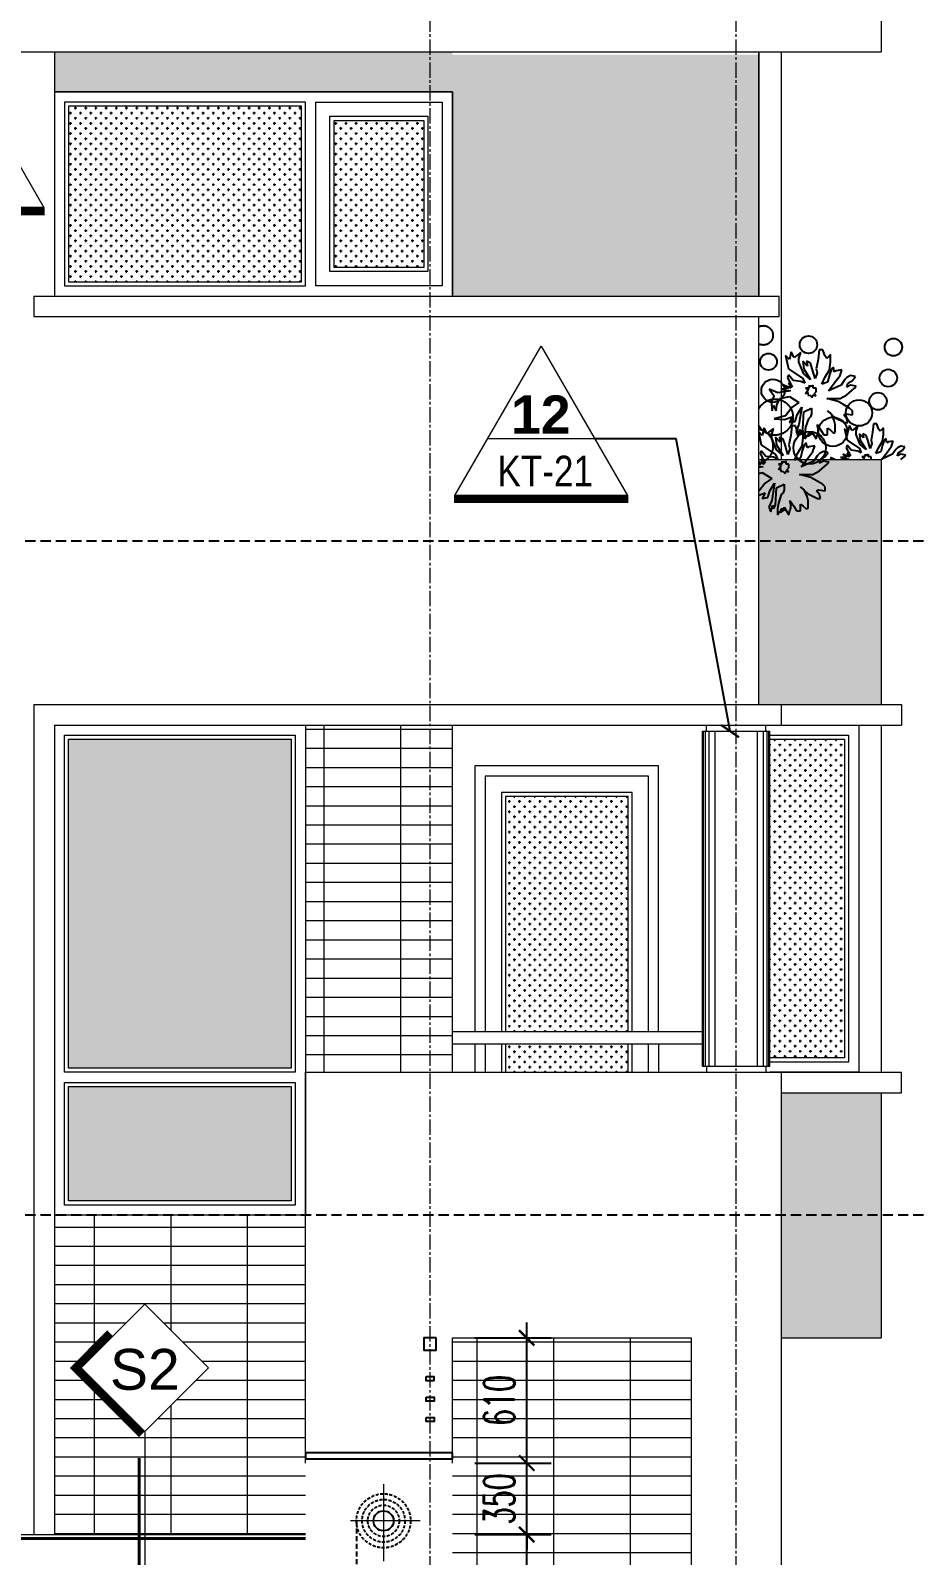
# Model space of a CAD drawing. Header units: millimetres. Extents: x -229618 to 2906, y -178063 to 96806.
# Drawn here: x -107016 to -102681, y -149171 to -141705 of the extents above; entities that cross this region are included whole.
import ezdxf
from ezdxf.enums import TextEntityAlignment as Align
from ezdxf.xclip import XClip

# ---------------------------------------------------------------- set-up
doc = ezdxf.new("R2010")
doc.units = ezdxf.units.MM
doc.header["$LTSCALE"] = 200
doc.header["$MEASUREMENT"] = 0
doc.header["$XCLIPFRAME"] = 0
doc.set_wipeout_variables(frame=1)
doc.header["$PDMODE"] = 3
doc.header["$PDSIZE"] = 50
for name, pattern in [('CENTER', [2, 1.25, -0.25, 0.25, -0.25]), ('CENTER2', [1.125, 0.75, -0.125, 0.125, -0.125]), ('DASHED2', [0.375, 0.25, -0.125])]:
    doc.linetypes.add(name, pattern=pattern)
doc.layers.get('0').update_dxf_attribs({"color": 95, "linetype": 'CONTINUOUS'})
doc.layers.get('DEFPOINTS').update_dxf_attribs({"linetype": 'CONTINUOUS'})
for name, color, linetype, lineweight in [('cat', 1, 'CONTINUOUS', 40), ('hatch', 250, 'CONTINUOUS', 5), ('nho', 252, 'CONTINUOUS', 15), ('thay', 7, 'CONTINUOUS', 18), ('tim', 18, 'CENTER2', 9)]:
    doc.layers.add(name, color=color, linetype=linetype, lineweight=lineweight)
for name, color, linetype in [('CUA', 145, 'CONTINUOUS'), ('DIM', 251, 'CONTINUOUS'), ('NOITHAT', 99, 'CONTINUOUS'), ('TEXT', 33, 'CONTINUOUS'), ('TRUC', 251, 'CENTER')]:
    doc.layers.add(name, color=color, linetype=linetype)
doc.styles.add('Aria H B iso', font='Vharialb_0.ttf')
doc.styles.add('Arial N   H iso', font='Vharialn_0.ttf')
doc.styles.add('CHU HOA Day', font='Vharial_0.ttf')
doc.styles.add('Scale', font='vnsimli.shx', dxfattribs={"width": 0.65, "bigfont": 'bigfont.shx'})
doc.dimstyles.new('Scale', dxfattribs={"dimscale": 75, "dimtxt": 2, "dimasz": 1, "dimexe": 1.6, "dimexo": 0, "dimgap": 0.8, "dimtad": 1, "dimdec": 0, "dimzin": 0, "dimdsep": 46, "dimtxsty": 'Scale', "dimblk": 'ARCHTICK', "dimcen": 0.1, "dimdle": 1, "dimclrd": 256, "dimclre": 256, "dimclrt": 3, "dimadec": 0, "dimazin": 0, "dimtfac": 1, "dimtdec": 0, "dimtix": 1, "dimtmove": 2, "dimatfit": 3, "dimldrblk": 'ARCHTICK', "dimfxl": 0, "dimtolj": 1, "dimtzin": 0, "dimarcsym": 0})
pattern_1 = [(180, (-217702.31, -3e-10), (0, 93.75), []), (90, (-217702.3, -3e-10), (375, 2e-14), [])]

# ---------------------------------------------------------------- blocks, each defined once
blk = doc.blocks.new('lohoa')
at = {"layer": 'NOITHAT'}
for p, q in [((-89.6, 460), (-82.6, 427.3)), ((-80.2, 450.7), (-89.6, 460)), ((-75.6, 469.4), (-80.2, 450.7)), ((-68.5, 455.4), (-75.6, 469.4)), ((-52.1, 467.1), (-68.5, 455.4)), ((-56.8, 453), (-52.1, 467.1)), ((-56.8, 443.6), (-56.8, 453)), ((-10, 450.7), (-14.7, 427.3)), ((-7.7, 474.1), (-10, 450.7)), ((1.7, 474.1), (-7.7, 474.1)), ((6.4, 460), (1.7, 474.1)), ((11.1, 453), (6.4, 460)), ((20.4, 462.4), (11.1, 453)), ((20.4, 443.6), (20.4, 462.4)), ((-82.6, 413.2), (-84.9, 406.2)), ((-82.6, 427.3), (-47.5, 403.9)), ((-70.9, 399.2), (-82.6, 413.2)), ((-45.1, 415.6), (-56.8, 443.6)), ((-47.5, 446), (-45.1, 427.3)), ((-35.8, 434.3), (-47.5, 446)), ((-45.1, 427.3), (-28.7, 401.5)), ((-28.7, 401.5), (-45.1, 415.6)), ((-38.1, 446), (-35.8, 434.3)), ((-28.7, 441.3), (-38.1, 446)), ((-24.1, 427.3), (-28.7, 441.3)), ((-17, 403.9), (-24.1, 427.3)), ((-12.3, 417.9), (-17, 403.9)), ((-14.7, 427.3), (-12.3, 417.9)), ((6.4, 406.2), (18.1, 424.9)), ((18.1, 413.2), (13.4, 394.5)), ((18.1, 424.9), (20.4, 443.6)), ((22.8, 427.3), (18.1, 413.2)), ((27.4, 431.9), (22.8, 427.3)), ((29.8, 420.2), (27.4, 431.9)), ((34.5, 422.6), (29.8, 420.2)), ((29.8, 392.2), (43.8, 410.9)), ((48.5, 424.9), (34.5, 422.6)), ((43.8, 410.9), (48.5, 424.9)), ((69.6, 410.9), (60.2, 406.2)), ((81.3, 408.5), (69.6, 410.9)), ((-129.4, 378.1), (-117.7, 361.7)), ((-108.3, 368.7), (-129.4, 378.1)), ((-77.9, 373.4), (-108.3, 368.7)), ((-82.6, 380.4), (-101.3, 378.1)), ((-101.3, 378.1), (-77.9, 373.4)), ((-94.3, 387.5), (-82.6, 380.4)), ((-75.6, 380.4), (-94.3, 387.5)), ((-84.9, 406.2), (-73.2, 382.8)), ((-82.6, 392.2), (-75.6, 380.4)), ((-73.2, 382.8), (-82.6, 392.2)), ((-52.1, 396.8), (-70.9, 399.2)), ((-42.8, 392.2), (-52.1, 396.8)), ((-47.5, 403.9), (-42.8, 392.2)), ((-40.4, 380.4), (-33.4, 378.1)), ((-31.1, 380.4), (-40.4, 380.4)), ((-33.4, 378.1), (-40.4, 366.4)), ((-33.4, 385.1), (-31.1, 380.4)), ((-24.1, 385.1), (-33.4, 385.1)), ((-21.7, 387.5), (-24.1, 385.1)), ((-21.7, 380.4), (-21.7, 387.5)), ((-14.7, 380.4), (-21.7, 380.4)), ((-14.7, 371.1), (-14.7, 380.4)), ((-0.6, 389.8), (6.4, 406.2)), ((13.4, 394.5), (-0.6, 389.8)), ((15.7, 373.4), (29.8, 392.2)), ((46.2, 387.5), (15.7, 373.4)), ((55.5, 401.5), (46.2, 387.5)), ((60.2, 406.2), (55.5, 401.5)), ((60.2, 382.8), (62.6, 392.2)), ((69.6, 387.5), (60.2, 382.8)), ((60.2, 364.1), (78.9, 380.4)), ((62.6, 392.2), (74.3, 399.2)), ((83.6, 385.1), (69.6, 387.5)), ((74.3, 399.2), (81.3, 408.5)), ((78.9, 380.4), (83.6, 385.1)), ((-117.7, 361.7), (-124.7, 347.7)), ((-124.7, 347.7), (-122.4, 324.3)), ((-122.4, 324.3), (-120, 338.3)), ((-120, 338.3), (-113, 324.3)), ((-113, 324.3), (-110.7, 338.3)), ((-110.7, 338.3), (-103.6, 354.7)), ((-103.6, 354.7), (-80.2, 359.4)), ((-80.2, 359.4), (-56.8, 345.3)), ((-56.8, 345.3), (-73.2, 333.6)), ((-40.4, 366.4), (-35.8, 371.1)), ((-35.8, 371.1), (-33.4, 361.7)), ((-33.4, 361.7), (-31.1, 364.1)), ((-31.1, 364.1), (-24.1, 357)), ((-24.1, 357), (-21.7, 364.1)), ((-21.7, 364.1), (-14.7, 361.7)), ((-19.4, 366.4), (-14.7, 371.1)), ((-14.7, 361.7), (-19.4, 366.4)), ((11.1, 354.7), (22.8, 354.7)), ((39.2, 347.7), (11.1, 354.7)), ((22.8, 354.7), (43.8, 354.7)), ((50.9, 340.7), (39.2, 347.7)), ((43.8, 354.7), (60.2, 364.1)), ((67.2, 331.3), (50.9, 340.7)), ((-275, 300.1), (-277.3, 276.7)), ((-265.6, 300.1), (-275, 300.1)), ((-261, 286.1), (-265.6, 300.1)), ((-89.6, 312.6), (-117.7, 305.5)), ((-117.7, 305.5), (-91.9, 303.2)), ((-91.9, 303.2), (-73.2, 310.2)), ((-73.2, 333.6), (-89.6, 312.6)), ((-73.2, 310.2), (-80.2, 296.2)), ((-66.2, 298.5), (-61.5, 314.9)), ((-61.5, 314.9), (-49.8, 333.6)), ((-49.8, 333.6), (-56.8, 291.5)), ((-47.5, 279.8), (-45.1, 321.9)), ((-45.1, 321.9), (-26.4, 331.3)), ((-33.4, 305.5), (-40.4, 284.5)), ((-28.7, 310.2), (-33.4, 305.5)), ((-26.4, 317.2), (-28.7, 310.2)), ((-26.4, 331.3), (-26.4, 317.2)), ((13.4, 324.3), (32.1, 307.9)), ((22.8, 317.2), (13.4, 324.3)), ((29.8, 300.9), (22.8, 317.2)), ((32.1, 291.5), (29.8, 300.9)), ((32.1, 307.9), (55.5, 296.2)), ((53.2, 314.9), (57.9, 317.2)), ((60.2, 305.5), (53.2, 314.9)), ((57.9, 317.2), (74.3, 314.9)), ((62.6, 296.2), (60.2, 305.5)), ((74.3, 324.3), (67.2, 331.3)), ((74.3, 314.9), (74.3, 324.3)), ((-356.9, 286.1), (-349.9, 253.3)), ((-347.6, 276.7), (-356.9, 286.1)), ((-342.9, 295.4), (-347.6, 276.7)), ((-335.9, 281.4), (-342.9, 295.4)), ((-319.5, 293.1), (-335.9, 281.4)), ((-324.2, 279), (-319.5, 293.1)), ((-324.2, 269.7), (-324.2, 279)), ((-312.5, 241.6), (-324.2, 269.7)), ((-314.8, 272), (-312.5, 253.3)), ((-303.1, 260.3), (-314.8, 272)), ((-305.4, 272), (-303.1, 260.3)), ((-296.1, 267.3), (-305.4, 272)), ((-291.4, 253.3), (-296.1, 267.3)), ((-277.3, 276.7), (-282, 253.3)), ((-256.3, 279), (-261, 286.1)), ((-246.9, 288.4), (-256.3, 279)), ((-249.3, 250.9), (-246.9, 269.7)), ((-246.9, 269.7), (-246.9, 288.4)), ((-156.3, 274.1), (-149.3, 241.3)), ((-147, 264.7), (-156.3, 274.1)), ((-142.3, 283.4), (-147, 264.7)), ((-135.3, 269.4), (-142.3, 283.4)), ((-118.9, 281.1), (-135.3, 269.4)), ((-123.6, 267), (-118.9, 281.1)), ((-123.6, 257.7), (-123.6, 267)), ((-76.7, 264.7), (-81.4, 241.3)), ((-80.2, 296.2), (-66.2, 298.5)), ((-74.4, 288.1), (-76.7, 264.7)), ((-65, 288.1), (-74.4, 288.1)), ((-60.3, 274.1), (-65, 288.1)), ((-56.8, 291.5), (-63.8, 275.1)), ((-63.8, 275.1), (-59.2, 263.4)), ((-55.7, 267), (-60.3, 274.1)), ((-59.2, 263.4), (-54.5, 279.8)), ((-46.3, 276.4), (-55.7, 267)), ((-54.5, 279.8), (-52.1, 270.4)), ((-52.1, 270.4), (-47.5, 279.8)), ((-46.3, 257.7), (-46.3, 276.4)), ((-40.4, 284.5), (-42.8, 270.4)), ((-42.8, 270.4), (-42.8, 256.4)), ((-42.8, 256.4), (-35.8, 265.7)), ((-35.8, 265.7), (-33.4, 261.1)), ((-33.4, 270.4), (-31.1, 263.4)), ((-33.4, 261.1), (-33.4, 270.4)), ((-31.1, 272.8), (-26.4, 265.7)), ((-31.1, 263.4), (-31.1, 272.8)), ((-26.4, 275.1), (-14.7, 256.4)), ((-26.4, 265.7), (-26.4, 275.1)), ((-14.7, 256.4), (-12.3, 265.7)), ((-12.3, 291.5), (-3, 277.4)), ((-10, 282.1), (-12.3, 291.5)), ((-12.3, 265.7), (-10, 272.8)), ((-10, 272.8), (-10, 282.1)), ((-3, 277.4), (4, 265.7)), ((4, 265.7), (13.4, 265.7)), ((13.4, 282.1), (20.4, 277.4)), ((13.4, 268.1), (13.4, 282.1)), ((13.4, 265.7), (13.4, 268.1)), ((20.4, 277.4), (27.4, 270.4)), ((27.4, 270.4), (32.1, 272.8)), ((32.1, 272.8), (32.1, 291.5)), ((55, 280.9), (61.1, 252.6)), ((63.1, 272.8), (55, 280.9)), ((55.5, 296.2), (62.6, 296.2)), ((67.1, 289), (63.1, 272.8)), ((73.2, 276.9), (67.1, 289)), ((87.3, 287), (73.2, 276.9)), ((83.3, 274.8), (87.3, 287)), ((83.3, 266.8), (83.3, 274.8)), ((93.4, 242.5), (83.3, 266.8)), ((91.4, 268.8), (93.4, 252.6)), ((101.5, 258.7), (91.4, 268.8)), ((99.5, 268.8), (101.5, 258.7)), ((107.6, 264.7), (99.5, 268.8)), ((111.6, 252.6), (107.6, 264.7)), ((123.7, 272.8), (119.7, 252.6)), ((125.7, 293), (123.7, 272.8)), ((133.8, 293), (125.7, 293)), ((137.9, 280.9), (133.8, 293)), ((141.9, 274.8), (137.9, 280.9)), ((150, 282.9), (141.9, 274.8)), ((148, 250.6), (150, 266.8)), ((150, 266.8), (150, 282.9)), ((-349.9, 239.2), (-352.3, 232.2)), ((-352.3, 232.2), (-340.5, 208.8)), ((-349.9, 253.3), (-314.8, 229.9)), ((-338.2, 225.2), (-349.9, 239.2)), ((-319.5, 222.8), (-338.2, 225.2)), ((-314.8, 229.9), (-310.1, 218.2)), ((-312.5, 253.3), (-296.1, 227.5)), ((-296.1, 227.5), (-312.5, 241.6)), ((-284.4, 229.9), (-291.4, 253.3)), ((-279.7, 243.9), (-284.4, 229.9)), ((-282, 253.3), (-279.7, 243.9)), ((-268, 215.8), (-261, 232.2)), ((-261, 232.2), (-249.3, 250.9)), ((-249.3, 239.2), (-253.9, 220.5)), ((-244.6, 253.3), (-249.3, 239.2)), ((-239.9, 258), (-244.6, 253.3)), ((-237.5, 246.3), (-239.9, 258)), ((-232.9, 248.6), (-237.5, 246.3)), ((-237.5, 218.2), (-223.5, 236.9)), ((-218.8, 250.9), (-232.9, 248.6)), ((-223.5, 236.9), (-218.8, 250.9)), ((-211.8, 227.5), (-221.2, 213.5)), ((-207.1, 232.2), (-211.8, 227.5)), ((-197.8, 236.9), (-207.1, 232.2)), ((-204.8, 218.2), (-193.1, 225.2)), ((-186, 234.6), (-197.8, 236.9)), ((-193.1, 225.2), (-186, 234.6)), ((-149.3, 227.2), (-151.6, 220.2)), ((-149.3, 241.3), (-114.2, 217.9)), ((-137.6, 213.2), (-149.3, 227.2)), ((-111.8, 229.6), (-123.6, 257.7)), ((-114.2, 260), (-111.8, 241.3)), ((-102.5, 248.3), (-114.2, 260)), ((-111.8, 241.3), (-95.5, 215.5)), ((-95.5, 215.5), (-111.8, 229.6)), ((-104.8, 260), (-102.5, 248.3)), ((-95.5, 255.3), (-104.8, 260)), ((-90.8, 241.3), (-95.5, 255.3)), ((-83.8, 217.9), (-90.8, 241.3)), ((-79.1, 231.9), (-83.8, 217.9)), ((-81.4, 241.3), (-79.1, 231.9)), ((-60.3, 220.2), (-48.6, 239)), ((-48.6, 227.2), (-53.3, 208.5)), ((-48.6, 239), (-46.3, 257.7)), ((-44, 241.3), (-48.6, 227.2)), ((-39.3, 246), (-44, 241.3)), ((-36.9, 234.3), (-39.3, 246)), ((-32.3, 236.6), (-36.9, 234.3)), ((-36.9, 206.2), (-22.9, 224.9)), ((-18.2, 239), (-32.3, 236.6)), ((-22.9, 224.9), (-18.2, 239)), ((2.9, 224.9), (-6.5, 220.2)), ((14.6, 222.6), (2.9, 224.9)), ((61.1, 240.5), (59.1, 234.4)), ((59.1, 234.4), (69.2, 214.2)), ((61.1, 252.6), (91.4, 232.4)), ((71.2, 228.4), (61.1, 240.5)), ((87.3, 226.3), (71.2, 228.4)), ((95.4, 222.3), (87.3, 226.3)), ((91.4, 232.4), (95.4, 222.3)), ((93.4, 252.6), (107.6, 230.4)), ((107.6, 230.4), (93.4, 242.5)), ((117.7, 232.4), (111.6, 252.6)), ((121.7, 244.5), (117.7, 232.4)), ((119.7, 252.6), (121.7, 244.5)), ((131.8, 220.3), (137.9, 234.4)), ((143.9, 224.3), (131.8, 220.3)), ((137.9, 234.4), (148, 250.6)), ((148, 240.5), (143.9, 224.3)), ((152, 252.6), (148, 240.5)), ((156.1, 256.7), (152, 252.6)), ((158.1, 246.5), (156.1, 256.7)), ((162.1, 248.6), (158.1, 246.5)), ((158.1, 222.3), (170.2, 238.5)), ((174.2, 250.6), (162.1, 248.6)), ((170.2, 238.5), (174.2, 250.6)), ((180.3, 230.4), (172.2, 218.3)), ((184.3, 234.4), (180.3, 230.4)), ((192.4, 238.5), (184.3, 234.4)), ((186.4, 222.3), (196.5, 228.4)), ((202.5, 236.4), (192.4, 238.5)), ((196.5, 228.4), (202.5, 236.4)), ((-361.6, 213.5), (-349.9, 206.5)), ((-342.9, 206.5), (-361.6, 213.5)), ((-349.9, 206.5), (-356.3, 205.7)), ((-349.9, 218.2), (-342.9, 206.5)), ((-340.5, 208.8), (-349.9, 218.2)), ((-310.1, 218.2), (-319.5, 222.8)), ((-307.8, 206.5), (-305.4, 205.7)), ((-298.4, 206.5), (-307.8, 206.5)), ((-300.8, 211.1), (-298.4, 206.5)), ((-291.4, 211.1), (-300.8, 211.1)), ((-289, 213.5), (-291.4, 211.1)), ((-289, 206.5), (-289, 213.5)), ((-282, 206.5), (-289, 206.5)), ((-282, 205.7), (-282, 206.5)), ((-253.9, 220.5), (-268, 215.8)), ((-246.9, 205.7), (-237.5, 218.2)), ((-221.2, 213.5), (-238.1, 205.7)), ((-207.1, 208.8), (-204.8, 218.2)), ((-197.8, 213.5), (-207.1, 208.8)), ((-207.1, 190.1), (-188.4, 206.5)), ((-183.7, 211.1), (-197.8, 213.5)), ((-196.1, 192.1), (-184.4, 175.7)), ((-175.1, 182.8), (-196.1, 192.1)), ((-188.4, 206.5), (-183.7, 211.1)), ((-144.6, 187.5), (-175.1, 182.8)), ((-149.3, 194.5), (-168, 192.1)), ((-168, 192.1), (-144.6, 187.5)), ((-161, 201.5), (-149.3, 194.5)), ((-142.3, 194.5), (-161, 201.5)), ((-151.6, 220.2), (-139.9, 196.8)), ((-149.3, 206.2), (-142.3, 194.5)), ((-139.9, 196.8), (-149.3, 206.2)), ((-118.9, 210.9), (-137.6, 213.2)), ((-109.5, 206.2), (-118.9, 210.9)), ((-114.2, 217.9), (-109.5, 206.2)), ((-107.2, 194.5), (-100.1, 192.1)), ((-97.8, 194.5), (-107.2, 194.5)), ((-100.1, 192.1), (-107.2, 180.4)), ((-100.1, 199.2), (-97.8, 194.5)), ((-90.8, 199.2), (-100.1, 199.2)), ((-88.4, 201.5), (-90.8, 199.2)), ((-88.4, 194.5), (-88.4, 201.5)), ((-81.4, 194.5), (-88.4, 194.5)), ((-81.4, 185.1), (-81.4, 194.5)), ((-67.4, 203.8), (-60.3, 220.2)), ((-53.3, 208.5), (-67.4, 203.8)), ((-51, 187.5), (-36.9, 206.2)), ((-20.6, 201.5), (-51, 187.5)), ((-11.2, 215.5), (-20.6, 201.5)), ((-6.5, 220.2), (-11.2, 215.5)), ((-6.5, 196.8), (-4.2, 206.2)), ((2.9, 201.5), (-6.5, 196.8)), ((-6.5, 178.1), (12.2, 194.5)), ((-4.2, 206.2), (7.5, 213.2)), ((16.9, 199.2), (2.9, 201.5)), ((7.5, 213.2), (14.6, 222.6)), ((12.2, 194.5), (16.9, 199.2)), ((20.7, 210.2), (23.9, 205.7)), ((30.8, 205.7), (20.7, 210.2)), ((61.1, 212.2), (44.9, 210.2)), ((44.9, 210.2), (65.1, 206.1)), ((51, 218.3), (61.1, 212.2)), ((67.1, 212.2), (51, 218.3)), ((61.1, 222.3), (67.1, 212.2)), ((69.2, 214.2), (61.1, 222.3)), ((65.1, 206.1), (62.1, 205.7)), ((97.5, 212.2), (103.5, 210.2)), ((105.5, 212.2), (97.5, 212.2)), ((103.5, 210.2), (100.8, 205.7)), ((103.5, 216.2), (105.5, 212.2)), ((111.6, 216.2), (103.5, 216.2)), ((113.6, 218.3), (111.6, 216.2)), ((113.6, 212.2), (113.6, 218.3)), ((119.7, 212.2), (113.6, 212.2)), ((119.7, 205.7), (119.7, 212.2)), ((145.9, 206.1), (158.1, 222.3)), ((172.2, 218.3), (145.9, 206.1)), ((184.3, 214.2), (186.4, 222.3)), ((192.4, 218.3), (184.3, 214.2)), ((204.6, 216.2), (192.4, 218.3)), ((193, 205.7), (200.5, 212.2)), ((200.5, 212.2), (204.6, 216.2)), ((-184.4, 175.7), (-191.4, 161.7)), ((-191.4, 161.7), (-189.1, 138.3)), ((-189.1, 138.3), (-186.8, 152.3)), ((-186.8, 152.3), (-179.7, 138.3)), ((-179.7, 138.3), (-177.4, 152.3)), ((-177.4, 152.3), (-170.4, 168.7)), ((-170.4, 168.7), (-147, 173.4)), ((-147, 173.4), (-123.6, 159.4)), ((-123.6, 159.4), (-139.9, 147.7)), ((-107.2, 180.4), (-102.5, 185.1)), ((-102.5, 185.1), (-100.1, 175.7)), ((-100.1, 175.7), (-97.8, 178.1)), ((-97.8, 178.1), (-90.8, 171.1)), ((-90.8, 171.1), (-88.4, 178.1)), ((-88.4, 178.1), (-81.4, 175.7)), ((-86.1, 180.4), (-81.4, 185.1)), ((-81.4, 175.7), (-86.1, 180.4)), ((-55.7, 168.7), (-44, 168.7)), ((-27.6, 161.7), (-55.7, 168.7)), ((-44, 168.7), (-22.9, 168.7)), ((-15.9, 154.7), (-27.6, 161.7)), ((-22.9, 168.7), (-6.5, 178.1)), ((0.5, 145.3), (-15.9, 154.7)), ((-156.3, 126.6), (-184.4, 119.6)), ((-184.4, 119.6), (-158.7, 117.2)), ((-158.7, 117.2), (-139.9, 124.2)), ((-139.9, 147.7), (-156.3, 126.6)), ((-139.9, 124.2), (-147, 110.2)), ((-147, 110.2), (-132.9, 112.5)), ((-132.9, 112.5), (-128.2, 128.9)), ((-128.2, 128.9), (-116.5, 147.7)), ((-116.5, 147.7), (-123.6, 105.5)), ((-114.2, 93.8), (-111.8, 136)), ((-111.8, 136), (-93.1, 145.3)), ((-100.1, 119.6), (-107.2, 98.5)), ((-95.5, 124.2), (-100.1, 119.6)), ((-93.1, 131.3), (-95.5, 124.2)), ((-93.1, 145.3), (-93.1, 131.3)), ((-53.3, 138.3), (-34.6, 121.9)), ((-44, 131.3), (-53.3, 138.3)), ((-36.9, 114.9), (-44, 131.3)), ((-34.6, 105.5), (-36.9, 114.9)), ((-34.6, 121.9), (-11.2, 110.2)), ((-13.5, 128.9), (-8.8, 131.3)), ((-6.5, 119.6), (-13.5, 128.9)), ((-8.8, 131.3), (7.5, 128.9)), ((-4.2, 110.2), (-6.5, 119.6)), ((7.5, 138.3), (0.5, 145.3)), ((7.5, 128.9), (7.5, 138.3)), ((-123.6, 105.5), (-130.6, 89.1)), ((-130.6, 89.1), (-125.9, 77.4)), ((-125.9, 77.4), (-121.2, 93.8)), ((-121.2, 93.8), (-118.9, 84.5)), ((-118.9, 84.5), (-114.2, 93.8)), ((-107.2, 98.5), (-109.5, 84.5)), ((-109.5, 84.5), (-109.5, 70.4)), ((-109.5, 70.4), (-102.5, 79.8)), ((-102.5, 79.8), (-100.1, 75.1)), ((-100.1, 84.5), (-97.8, 77.4)), ((-100.1, 75.1), (-100.1, 84.5)), ((-97.8, 86.8), (-93.1, 79.8)), ((-97.8, 77.4), (-97.8, 86.8)), ((-93.1, 89.1), (-81.4, 70.4)), ((-93.1, 79.8), (-93.1, 89.1)), ((-81.4, 70.4), (-79.1, 79.8)), ((-79.1, 105.5), (-69.7, 91.5)), ((-76.7, 96.2), (-79.1, 105.5)), ((-79.1, 79.8), (-76.7, 86.8)), ((-76.7, 86.8), (-76.7, 96.2)), ((-69.7, 91.5), (-62.7, 79.8)), ((-62.7, 79.8), (-53.3, 79.8)), ((-53.3, 96.2), (-46.3, 91.5)), ((-53.3, 82.1), (-53.3, 96.2)), ((-53.3, 79.8), (-53.3, 82.1)), ((-46.3, 91.5), (-39.3, 84.5)), ((-39.3, 84.5), (-34.6, 86.8)), ((-34.6, 86.8), (-34.6, 105.5)), ((-11.2, 110.2), (-4.2, 110.2))]:
    blk.add_line(p, q, dxfattribs=at)
for centre, radius in [((-144.1, 509.5), 23.7), ((-33.6, 486.8), 21.4), ((174.5, 480.5), 21.4), ((-131.4, 444.9), 20.5), ((161.9, 404.9), 21.4), ((-120.4, 373.9), 28.4), ((-115.7, 309.3), 44.2), ((90.4, 319.7), 32.1), ((136.7, 348.2), 21.4), ((-205.6, 293.5), 26.8), ((26.3, 273.4), 35.6), ((-163, 238.3), 42.6), ((-30.7, 234.3), 39.8)]:
    blk.add_circle(centre, radius, dxfattribs=at)
blk = doc.blocks.new('kyhieu1')
at = {"layer": 'cat', "ltscale": 600}
blk.add_line((27.5, -131), (27.5, -816.6), dxfattribs=at)
at = {"color": 15, "linetype": 'Continuous'}
blk.add_wipeout([(0, 0), (311.1, 311.1), (0, 622.3), (-311.1, 311.1)], dxfattribs=at).dxf.layer = 'thay'
at = {"linetype": 'Continuous'}
blk.add_wipeout([(0, 622.3), (-311.1, 311.1), (0, 0), (311.1, 311.1)], dxfattribs=at).dxf.layer = 'DIM'
at = {"layer": 'thay', "ltscale": 600}
blk.add_line((0, 0), (0, -816.6), dxfattribs=at)
at = {"layer": 'thay', "color": 15, "linetype": 'Continuous'}
blk.add_lwpolyline([(0, 0), (311.1, 311.1), (0, 622.3), (-311.1, 311.1)], close=True, dxfattribs=at)
at = {"layer": 'thay', "color": 1, "linetype": 'Continuous', "const_width": 40}
blk.add_lwpolyline([(14.1, -14.1), (339.4, 311.1), (169.7, 480.8)], dxfattribs=at)
at = {"layer": 'TEXT', "style": 'CHU HOA Day'}
blk.add_attdef('N1', text='', height=200, dxfattribs=at).set_placement((0, 304.1), align=Align.MIDDLE)
blk = doc.blocks.new('_ArchTick')
at = {"color": 0, "linetype": 'ByBlock', "const_width": 0.15}
blk.add_lwpolyline([(-0.5, -0.5), (0.5, 0.5)], dxfattribs=at)
blk = doc.blocks.new('ct')
at = {"layer": 'thay', "ltscale": 600}
blk.add_line((8891, 0), (-8891, 0), dxfattribs=at)
blk.add_lwpolyline([(0, 15400), (14294, -9358), (-14294, -9358)], close=True, dxfattribs=at)
at = {"layer": 'thay', "color": 1, "ltscale": 600, "const_width": 1270}
blk.add_lwpolyline([(-14464, -9993), (14464, -9993)], dxfattribs=at)
at = {"layer": 'TEXT'}
for tag, height, style, p in [('01', 6350, 'Aria H B iso', (238, 862)), ('KT-00', 5080, 'Arial N   H iso', (96, -7856))]:
    blk.add_attdef(tag, text='', height=height, dxfattribs=dict(at, style=style)).set_placement(p, align=Align.CENTER)
blk = doc.blocks.new('*D2512')
at = {"layer": 'DEFPOINTS', "color": 0}
for p in [(-104838.9, -149068), (-104585, -149068), (-104838.9, -151504.9)]:
    blk.add_point(p, dxfattribs=at)
at = {"layer": 'DIM', "lineweight": -2}
for p, q in [((-104585, -151579.9), (-104585, -148993)), ((-104838.9, -149068), (-104465, -149068)), ((-104838.9, -151504.9), (-104465, -151504.9))]:
    blk.add_line(p, q, dxfattribs=at)
at = {"layer": 'DIM', "lineweight": -2, "xscale": 75, "yscale": 75, "zscale": 75}
for p, rotation in [((-104585, -149068), 90), ((-104585, -151504.9), 270)]:
    blk.add_blockref('_ArchTick', p, dxfattribs=dict(at, rotation=rotation))
at = {"layer": 'DIM', "color": 3, "insert": (-104720, -150286.4), "char_height": 150, "attachment_point": 5, "rotation": 90, "style": 'Scale'}
blk.add_mtext('\\A1;2440', dxfattribs=at)
blk = doc.blocks.new('*D2513')
at = {"layer": 'DEFPOINTS', "color": 0}
for p in [(-104838.9, -148718), (-104585, -148718), (-104838.9, -149068)]:
    blk.add_point(p, dxfattribs=at)
at = {"layer": 'DIM', "lineweight": -2}
for p, q in [((-104585, -148718), (-104585, -148643)), ((-104838.9, -148718), (-104465, -148718)), ((-104585, -149068), (-104585, -148718)), ((-104838.9, -149068), (-104465, -149068)), ((-104585, -149068), (-104585, -149143))]:
    blk.add_line(p, q, dxfattribs=at)
at = {"layer": 'DIM', "lineweight": -2, "xscale": 75, "yscale": 75, "zscale": 75}
for p, rotation in [((-104585, -148718), 270), ((-104585, -149068), 90)]:
    blk.add_blockref('_ArchTick', p, dxfattribs=dict(at, rotation=rotation))
at = {"layer": 'DIM', "color": 3, "insert": (-104720, -148893), "char_height": 150, "attachment_point": 5, "rotation": 90, "style": 'Scale'}
blk.add_mtext('\\A1;350', dxfattribs=at)
blk = doc.blocks.new('*D2514')
at = {"layer": 'DEFPOINTS', "color": 0}
for p in [(-104838.9, -148104.9), (-104585, -148104.9), (-104838.9, -148718)]:
    blk.add_point(p, dxfattribs=at)
at = {"layer": 'DIM', "lineweight": -2}
for p, q in [((-104585, -148793), (-104585, -148029.9)), ((-104838.9, -148104.9), (-104465, -148104.9)), ((-104838.9, -148718), (-104465, -148718))]:
    blk.add_line(p, q, dxfattribs=at)
at = {"layer": 'DIM', "lineweight": -2, "xscale": 75, "yscale": 75, "zscale": 75}
for p, rotation in [((-104585, -148104.9), 90), ((-104585, -148718), 270)]:
    blk.add_blockref('_ArchTick', p, dxfattribs=dict(at, rotation=rotation))
at = {"layer": 'DIM', "color": 3, "insert": (-104720, -148411.4), "char_height": 150, "attachment_point": 5, "rotation": 90, "style": 'Scale'}
blk.add_mtext('\\A1;610', dxfattribs=at)

msp = doc.modelspace()

# ---------------------------------------------------------------- hatches: boundary and pattern name
at = {"layer": 'hatch', "linetype": 'Continuous'}
h = msp.add_hatch(dxfattribs=at)
h.set_pattern_fill('AR-CONC,_O', color=256, scale=15)
h.set_pattern_definition([(130, (-14641.07, -169465.87), (-107.58903, -9.41282), [11.25, -123.75]), (185, (-14641.07, -169465.87), (20.8127, 112.82882), [9, -99]), (79.5486, (-14650.04, -169466.66), (-86.77641, 103.41593), [9.56103, -105.17132]), (133.8158, (-14641.07, -169435.87), (-160.08616, -24.82785), [16.875, -185.625]), (83.3644, (-14654.41, -169437.94), (-140.1994, 146.11768), [14.34154, -157.75695]), (188.8158, (-14641.07, -169435.87), (-140.1993, 146.1178), [13.5, -148.5]), (159, (-14656.07, -169443.37), (-89.53606, -60.39283), [11.25, -123.75]), (214, (-14656.07, -169443.37), (-36.4973, 108.77251), [9, -99]), (108.5486, (-14663.53, -169448.41), (-126.03339, 48.37957), [9.56103, -105.17132]), (142.5, (-14641.07, -169465.873), (-1.823978, 49.934078), [0, -97.8, 0, -100.5, 0, -99.375]), (172.5, (-14641.07, -169465.873), (-39.46043, 59.161757), [0, -57.3, 0, -95.55, 0, -37.875]), (212.5, (-14607.62, -169465.873), (-80.073365, -3.38323), [0, -37.5, 0, -117, 0, -155.25]), (222.5, (-14592.62, -169465.87), (-87.477925, 15.015747), [0, -48.75, 0, -77.7, 0, -110.25])])
h.paths.add_polyline_path([(-106898.9, -141809.7), (-104948.9, -141809.7), (-104948.9, -142004.9), (-106898.9, -142004.9)])
h.paths.add_polyline_path([(-104948.9, -141823.6), (-103448.9, -141823.6), (-103448.9, -142004.9), (-104948.9, -142004.9)])
h.paths.add_polyline_path([(-104948.9, -142004.9), (-103448.9, -142004.9), (-103448.9, -143004.9), (-104948.9, -143004.9)])
h = msp.add_hatch(dxfattribs=at)
h.set_pattern_fill('CROSS', color=256, scale=100, style=0)
h.set_pattern_definition([(180, (-105088.904, -142934.865), (-25, 25), [12.5, -37.5]), (90, (-105095.154, -142941.115), (25, 25), [12.5, -37.5])])
h.paths.add_polyline_path([(-105088.9, -142864.9), (-105528.9, -142864.9), (-105528.9, -142144.9), (-105088.9, -142144.9)])
h.paths.add_polyline_path([(-105688.9, -142074.9), (-106828.9, -142074.9), (-106828.9, -142934.9), (-105688.9, -142934.9)])
at = {"layer": 'hatch'}
h = msp.add_hatch(dxfattribs=at)
h.set_pattern_fill('AR-CONC', color=256, scale=15, style=0)
h.set_pattern_definition([(130, (-217702.31, -3e-10), (-107.589027, -9.41282), [11.25, -123.75]), (185, (-217702.31, -3e-10), (20.8127, 112.82882), [9, -99]), (79.5486, (-217711.27, -0.78), (-86.77641, 103.41593), [9.56103, -105.171317]), (133.8158, (-217702.31, 30), (-160.08616, -24.82785), [16.875, -185.625]), (83.3644, (-217715.65, 27.93), (-140.1994, 146.11768), [14.34154, -157.75695]), (188.8158, (-217702.3, 30), (-140.19929, 146.11779), [13.5, -148.5]), (159, (-217717.31, 22.5), (-89.536058, -60.392834), [11.25, -123.75]), (214, (-217717.31, 22.5), (-36.4973, 108.77251), [9, -99]), (108.5486, (-217724.77, 17.47), (-126.033394, 48.379575), [9.56103, -105.171317]), (142.5, (-217702.307, -3e-10), (-1.823978, 49.934078), [0, -97.8, 0, -100.5, 0, -99.375]), (172.5, (-217702.307, -3e-10), (-39.46043, 59.161757), [0, -57.3, 0, -95.55, 0, -37.875]), (212.5, (-217668.857, -3e-10), (-80.073365, -3.383231), [0, -37.5, 0, -117, 0, -155.25]), (222.5, (-217653.86, -3e-10), (-87.477925, 15.015747), [0, -48.75, 0, -77.7, 0, -110.25])])
h.paths.add_polyline_path([(-103448.9, -143804.9), (-102848.9, -143804.9), (-102848.9, -145004.9), (-103338.9, -145004.9), (-103448.9, -145004.9)])
h.paths.add_polyline_path([(-103338.9, -146904.9), (-102848.9, -146904.9), (-102848.9, -148104.9), (-103338.9, -148104.9)])
h = msp.add_hatch(dxfattribs=at)
h.set_pattern_fill('GRATE', color=256, scale=3000, style=0)
h.set_pattern_definition(pattern_1)
h.paths.add_polyline_path([(-105668.9, -145104.9), (-104948.9, -145104.9), (-104948.9, -146804.9), (-105668.9, -146804.9)])
at = {"layer": 'hatch', "linetype": 'Continuous'}
h = msp.add_hatch(dxfattribs=at)
h.set_pattern_fill('CROSS', color=256, scale=100, style=0)
h.set_pattern_definition([(180, (-14655.403, -147652.571), (-25, 25), [12.5, -37.5]), (90, (-14661.653, -147658.821), (25, 25), [12.5, -37.5])])
h.paths.add_polyline_path([(-106828.9, -145174.9), (-105738.9, -145174.9), (-105738.9, -146784.9), (-106828.9, -146784.9)])
h.paths.add_polyline_path([(-106828.9, -147434.9), (-106828.9, -146874.9), (-105738.9, -146874.9), (-105738.9, -147434.9)])
h = msp.add_hatch(dxfattribs=at)
h.set_pattern_fill('CROSS', color=256, scale=100, style=0)
h.set_pattern_definition([(180, (51061.026, -146952.571), (-25, 25), [12.5, -37.5]), (90, (51054.776, -146958.821), (25, 25), [12.5, -37.5])])
h.paths.add_polyline_path([(-103393.9, -146734.9), (-103393.9, -145174.9), (-103028.9, -145174.9), (-103028.9, -146734.9)])
h = msp.add_hatch(dxfattribs=at)
h.set_pattern_fill('CROSS', color=256, scale=100, style=0)
h.set_pattern_definition([(180, (-104088.904, -146804.865), (-25, 25), [12.5, -37.5]), (90, (-104095.154, -146811.115), (25, 25), [12.5, -37.5])])
h.paths.add_polyline_path([(-104688.9, -145454.9), (-104088.9, -145454.9), (-104088.9, -146604.9), (-104688.9, -146604.9)])
h.paths.add_polyline_path([(-104688.9, -146664.9), (-104088.9, -146664.9), (-104088.9, -146804.9), (-104688.9, -146804.9)])
at = {"layer": 'hatch'}
h = msp.add_hatch(dxfattribs=at)
h.set_pattern_fill('GRATE', color=256, scale=3000, style=0)
h.set_pattern_definition(pattern_1)
h.paths.add_polyline_path([(-106898.9, -147504.9), (-105668.9, -147504.9), (-105668.9, -148718), (-105668.9, -149068), (-106898.9, -149068)])
h = msp.add_hatch(dxfattribs=at)
h.set_pattern_fill('GRATE', color=256, scale=3000, style=0)
h.set_pattern_definition(pattern_1)
h.paths.add_polyline_path([(-104948.9, -148718), (-104948.9, -148104.9), (-103778.9, -148104.9), (-103778.9, -150804.9), (-104948.9, -150804.9), (-104948.9, -149199.9)])

# ---------------------------------------------------------------- linework, layer by layer
at = {"layer": 'cat', "linetype": 'Continuous'}
msp.add_lwpolyline([(-108268.9, -149088), (-105668.9, -149088)], dxfattribs=at)
at = {"layer": 'hatch', "linetype": 'Continuous'}
for p, q in [((-103718.9, -146774.9), (-103718.9, -145134.9)), ((-103709.8, -146774.9), (-103709.8, -145134.9)), ((-103691.6, -146774.9), (-103691.6, -145134.9)), ((-103662.9, -146774.9), (-103662.9, -145134.9)), ((-103454.9, -146774.9), (-103454.9, -145134.9)), ((-103426.2, -146774.9), (-103426.2, -145134.9)), ((-103408, -146774.9), (-103408, -145134.9)), ((-103398.9, -146774.9), (-103398.9, -145134.9))]:
    msp.add_line(p, q, dxfattribs=at)
for points in [[(-105688.9, -142074.9), (-106828.9, -142074.9), (-106828.9, -142934.9), (-105688.9, -142934.9)], [(-105088.9, -142864.9), (-105528.9, -142864.9), (-105528.9, -142144.9), (-105088.9, -142144.9)], [(-106828.9, -145174.9), (-105738.9, -145174.9), (-105738.9, -146784.9), (-106828.9, -146784.9)], [(-106828.9, -146874.9), (-105738.9, -146874.9), (-105738.9, -147434.9), (-106828.9, -147434.9)]]:
    msp.add_lwpolyline(points, close=True, dxfattribs=at)
for points in [[(-103393.9, -145174.9), (-103028.9, -145174.9), (-103028.9, -146734.9), (-103393.9, -146734.9)], [(-104088.9, -146604.9), (-104088.9, -145454.9), (-104688.9, -145454.9), (-104688.9, -146604.9)], [(-104688.9, -146664.9), (-104688.9, -146804.9)], [(-104088.9, -146804.9), (-104088.9, -146664.9)]]:
    msp.add_lwpolyline(points, dxfattribs=at)
at = {"layer": 'nho', "linetype": 'Continuous'}
for p, q in [((-105286.5, -148820.7), (-105286.5, -149198.9)), ((-105106.5, -149000.7), (-105448.9, -149000.7))]:
    msp.add_line(p, q, dxfattribs=at)
for points in [[(-104948.9, -142004.9), (-106898.9, -142004.9), (-106898.9, -143004.9), (-104948.9, -143004.9)], [(-105668.9, -142054.9), (-106848.9, -142054.9), (-106848.9, -142954.9), (-105668.9, -142954.9)], [(-104998.9, -142954.9), (-105618.9, -142954.9), (-105618.9, -142054.9), (-104998.9, -142054.9)], [(-105068.9, -142884.9), (-105548.9, -142884.9), (-105548.9, -142124.9), (-105068.9, -142124.9)], [(-106848.9, -145154.9), (-105718.9, -145154.9), (-105718.9, -146804.9), (-106848.9, -146804.9)], [(-106848.9, -146854.9), (-105718.9, -146854.9), (-105718.9, -147454.9), (-106848.9, -147454.9)]]:
    msp.add_lwpolyline(points, close=True, dxfattribs=at)
for points in [[(-103363.9, -145104.9), (-102958.9, -145104.9), (-102958.9, -146804.9), (-103393.9, -146804.9)], [(-103393.9, -145154.9), (-103008.9, -145154.9), (-103008.9, -146754.9), (-103393.9, -146754.9)], [(-103988.9, -146604.9), (-103988.9, -145354.9), (-104788.9, -145354.9), (-104788.9, -146604.9)], [(-103988.9, -146604.9), (-103988.9, -145354.9), (-104788.9, -145354.9), (-104788.9, -146604.9)], [(-104068.9, -146604.9), (-104068.9, -145434.9), (-104708.9, -145434.9), (-104708.9, -146604.9)], [(-104788.9, -146664.9), (-104788.9, -146804.9)], [(-104788.9, -146664.9), (-104788.9, -146804.9)], [(-104708.9, -146664.9), (-104708.9, -146804.9)], [(-104068.9, -146804.9), (-104068.9, -146664.9)], [(-103988.9, -146804.9), (-103988.9, -146664.9)], [(-103988.9, -146804.9), (-103988.9, -146664.9)]]:
    msp.add_lwpolyline(points, dxfattribs=at)
at = {"layer": 'TEXT', "linetype": 'Continuous'}
for points in [[(-105028.9, -148104.9), (-105088.9, -148104.9), (-105088.9, -148164.9), (-105028.9, -148164.9)], [(-105078.3, -148294.9), (-105039.5, -148294.9), (-105039.5, -148314.9), (-105078.3, -148314.9)], [(-105078.3, -148394.9), (-105038.3, -148394.9), (-105038.3, -148414.9), (-105078.3, -148414.9)], [(-105078.3, -148494.9), (-105038.3, -148494.9), (-105038.3, -148514.9), (-105078.3, -148514.9)], [(-104948.9, -148668), (-105668.9, -148668), (-105668.9, -148698), (-104948.9, -148698)]]:
    msp.add_lwpolyline(points, close=True, dxfattribs=at)
msp.add_circle((-105286.5, -149000.7), 49, dxfattribs=at)
at = {"layer": 'thay', "linetype": 'Continuous'}
for p, q in [((-102848.9, -139704.9), (-102848.9, -141809.7)), ((-107973, -141809.7), (-102848.9, -141809.7)), ((-106898.9, -141809.7), (-106898.9, -143004.9)), ((-103448.9, -143004.9), (-103448.9, -141809.7)), ((-103448.9, -141809.7), (-103448.9, -143004.9)), ((-103338.9, -141809.7), (-103338.9, -143804.9)), ((-106898.9, -142004.9), (-104948.9, -142004.9)), ((-104948.9, -142004.9), (-104948.9, -143004.9)), ((-106998.9, -143004.9), (-103348.9, -143004.9)), ((-106998.9, -143004.9), (-106998.9, -143104.9)), ((-103348.9, -143104.9), (-103348.9, -143004.9)), ((-106998.9, -143104.9), (-103348.9, -143104.9)), ((-103448.9, -145004.9), (-103448.9, -143104.9)), ((-103448.9, -143804.9), (-102848.9, -143804.9)), ((-102848.9, -143804.9), (-102848.9, -145004.9)), ((-106998.9, -145004.9), (-103778.9, -145004.9)), ((-106998.9, -145004.9), (-106998.9, -149068)), ((-103778.9, -145004.9), (-103338.9, -145004.9)), ((-103338.9, -145004.9), (-102748.9, -145004.9)), ((-103338.9, -145004.9), (-103338.9, -145104.9)), ((-102748.9, -145004.9), (-102748.9, -145104.9)), ((-106898.9, -145104.9), (-103778.9, -145104.9)), ((-106898.9, -145104.9), (-106898.9, -149068)), ((-105668.9, -145104.9), (-105668.9, -147504.9)), ((-104948.9, -146804.9), (-104948.9, -145104.9)), ((-103778.9, -145104.9), (-103338.9, -145104.9)), ((-103753.9, -145104.9), (-103363.9, -145104.9)), ((-103703.9, -145134.9), (-103703.9, -145104.9)), ((-103413.9, -145134.9), (-103413.9, -145104.9)), ((-103338.9, -145104.9), (-102748.9, -145104.9)), ((-102958.9, -145104.9), (-102958.9, -146804.9)), ((-102848.9, -145104.9), (-102848.9, -146804.9)), ((-103723.9, -146774.9), (-103723.9, -145134.9)), ((-103393.9, -146774.9), (-103393.9, -145134.9)), ((-104948.9, -146604.9), (-103723.9, -146604.9)), ((-104948.9, -146664.9), (-103723.9, -146664.9)), ((-104838.9, -146664.9), (-104838.9, -146804.9)), ((-103938.9, -146664.9), (-103938.9, -146804.9)), ((-105668.9, -146804.9), (-102748.9, -146804.9)), ((-105668.9, -148718), (-105668.9, -146804.9)), ((-103703.9, -146774.9), (-103703.9, -146804.9)), ((-103413.9, -146774.9), (-103413.9, -146804.9)), ((-103338.9, -146804.9), (-103338.9, -151554.9)), ((-102748.9, -146904.9), (-102748.9, -146804.9)), ((-103338.9, -146904.9), (-102748.9, -146904.9)), ((-102848.9, -146904.9), (-102848.9, -148104.9)), ((-105668.9, -147504.9), (-106898.9, -147504.9)), ((-104948.9, -148104.9), (-103778.9, -148104.9)), ((-104948.9, -148718), (-104948.9, -148104.9)), ((-103778.9, -148104.9), (-103778.9, -151554.9)), ((-103338.9, -148104.9), (-102848.9, -148104.9))]:
    msp.add_line(p, q, dxfattribs=at)
at = {"layer": 'thay'}
for p, q in [((-103723.9, -145134.9), (-103393.9, -145134.9)), ((-103723.9, -146774.9), (-103393.9, -146774.9))]:
    msp.add_line(p, q, dxfattribs=at)
at = {"layer": 'thay', "linetype": 'Continuous'}
for points in [[(-103938.9, -146604.9), (-103938.9, -145304.9), (-104838.9, -145304.9), (-104838.9, -146604.9)], [(-108248.9, -149068), (-105668.9, -149068)]]:
    msp.add_lwpolyline(points, dxfattribs=at)
at = {"layer": 'tim', "ltscale": 0.5}
for p, q in [((-105058.9, -153410.8), (-105058.9, -139012)), ((-103558.9, -153410.8), (-103558.9, -139012))]:
    msp.add_line(p, q, dxfattribs=at)
at = {"layer": 'TRUC', "linetype": 'DASHED2'}
for p, q in [((-95441.6, -144204.9), (-122218.1, -144204.9)), ((-95441.6, -147504.9), (-122218.1, -147504.9))]:
    msp.add_line(p, q, dxfattribs=at)
at = {"layer": 'TRUC', "linetype": 'DASHED2', "ltscale": 0.5}
msp.add_line((-105418.9, -149000.7), (-105418.9, -151507.9), dxfattribs=at)
at = {"layer": 'TRUC', "linetype": 'DASHED2', "ltscale": 0.3}
for radius in [132.4, 104.6, 76.8]:
    msp.add_circle((-105286.5, -149000.7), radius, dxfattribs=at)

# ---------------------------------------------------------------- block references
ref = msp.add_blockref('lohoa', (-103138.1, -144216.2), dxfattribs=dict(xscale=2, yscale=2, zscale=2))
XClip(ref).set_block_clipping_path([(-155.3961060981, -80.5225429666), (751.0306858838, 764.2913846994)])
at = {"layer": 'CUA'}
ref = msp.add_blockref('ct', (-107373, -142295.7), dxfattribs=dict(at, xscale=0.02952755894511938, yscale=0.02952755894511938, zscale=0.02952755905511719))
ref.add_attrib('KT-00', 'kt-21', dxfattribs={"layer": 'TEXT', "height": 150, "style": 'Arial N   H iso'}).set_placement((-107353.2, -142527.7), align=Align.CENTER)
ref.add_attrib('01', '13', dxfattribs={"layer": 'TEXT', "height": 187.5, "style": 'Aria H B iso'}).set_placement((-107376.6, -142270.3), align=Align.CENTER)
ref = msp.add_blockref('ct', (-104514.4, -143704.6), dxfattribs=dict(at, xscale=0.02952755894511938, yscale=0.02952755894511938, zscale=0.02952755905511719))
ref.add_attrib('KT-00', 'kt-21', dxfattribs={"layer": 'TEXT', "height": 150, "style": 'Arial N   H iso'}).set_placement((-104494.6, -143936.6), align=Align.CENTER)
ref.add_attrib('01', '12', dxfattribs={"layer": 'TEXT', "height": 187.5, "style": 'Aria H B iso'}).set_placement((-104516.1, -143679.1), align=Align.CENTER)

# ---------------------------------------------------------------- dimensions: what is measured, and where the dimension line sits
at = {"layer": 'DIM'}
for base, p1, p2, text, picture, middle in [((-104585, -148104.9), (-104838.9, -148718), (-104838.9, -148104.9), '610', '*D2514', (-104720, -148411.4)), ((-104585, -149068), (-104838.9, -151504.9), (-104838.9, -149068), '2440', '*D2512', (-104720, -150286.4))]:
    dim = msp.add_linear_dim(base=base, p1=p1, p2=p2, angle=90, text=text, dimstyle='Scale', dxfattribs=at)
    dim.commit()
    dim.dimension.update_dxf_attribs({"geometry": picture, "text_midpoint": middle})
dim = msp.add_linear_dim(base=(-104585, -148718), p1=(-104838.9, -149068), p2=(-104838.9, -148718), angle=90, dimstyle='Scale', dxfattribs=at)
dim.commit()
dim.dimension.update_dxf_attribs({"geometry": '*D2513', "text_midpoint": (-104720, -148893)})

# ---------------------------------------------------------------- leaders
at = {"layer": 'DIM', "linetype": 'Continuous'}
msp.add_leader([(-103589.1, -145134.9), (-103853.4, -143704.6), (-104251.9, -143704.6)], dimstyle='Scale', override={"dimfxl": 70}, dxfattribs=at)

# ---------------------------------------------------------------- next in the draw order: block references
ref = msp.add_blockref('kyhieu1', (-106455.6, -148563.2), dxfattribs=dict(at, xscale=-1))
ref.add_attrib('N1', 's2', dxfattribs={"layer": 'TEXT', "height": 200, "style": 'CHU HOA Day'}).set_placement((-106455.6, -148259.1), align=Align.MIDDLE)

doc.saveas('drawing.dxf')
